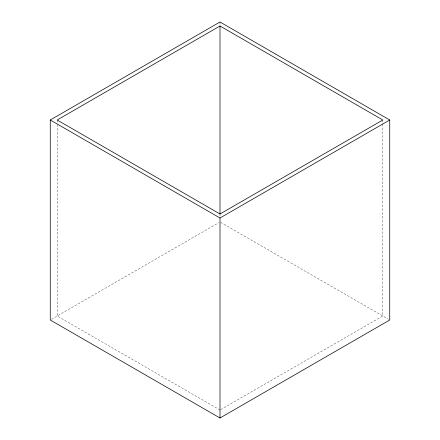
<?xml version="1.0" encoding="UTF-8"?>
<svg xmlns="http://www.w3.org/2000/svg" width="440" height="440" viewBox="0 0 440 440"><rect width="100%" height="100%" fill="white"/><g stroke="black" fill="none" stroke-linecap="round" stroke-linejoin="round"><path stroke-width="0.33" stroke-dasharray="2.2 1.65" d="M51.447 319.314L218.812 222.684M220.594 409.657L382.811 316.002L382.811 123.426M220.594 222.343L388.553 319.314M220 409.998L57.189 316.002L57.189 123.426M382.811 119.999L382.811 122.738M220 22L220 25.438M220 214L220 216.739M57.189 119.999L57.189 122.738"/><path stroke-width="0.66" d="M50.259 119.999L220 22L389.741 119.999L389.741 320.001L220 418L50.259 320.001L50.259 119.999L220 217.998L389.741 119.999M220 25.999L57.189 119.999L220 214L382.811 119.999L220 25.999L220 213.78M220 217.998L220 418"/></g></svg>
